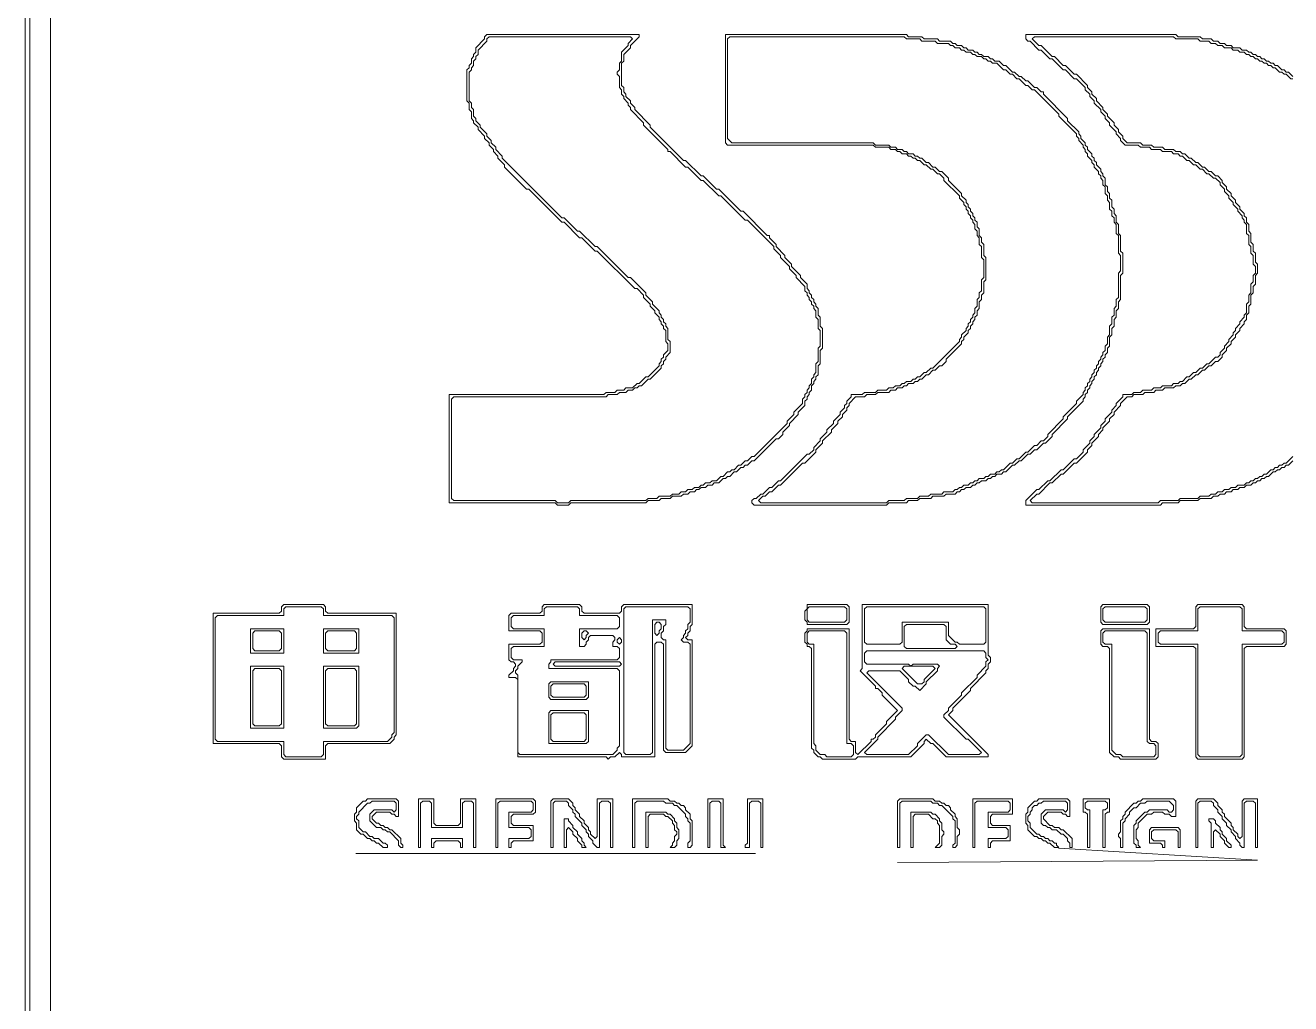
# Model space of a CAD drawing. Header units: millimetres. Extents: x 24 to 865, y 18 to 612.
# Drawn here: x 775 to 825.2, y 313.6 to 352.3 of the extents above; entities that cross this region are included whole.
import ezdxf

# ---------------------------------------------------------------- set-up
doc = ezdxf.new("R2010")
doc.units = ezdxf.units.MM
for name, color, linetype, lineweight in [('TRACE_CURVE', 6, 'CONTINUOUS', 0), ('TRACE_STRAIGHT', 5, 'CONTINUOUS', 0), ('TRACE_TEXT_SYMBOL', 6, 'CONTINUOUS', 0)]:
    doc.layers.add(name, color=color, linetype=linetype, lineweight=lineweight)

msp = doc.modelspace()

# ---------------------------------------------------------------- linework, layer by layer
at = {"layer": 'TRACE_CURVE', "color": 6}
msp.add_lwpolyline([(774.98, 600.7), (774.98, 28.726), (775.156, 28.726), (775.156, 600.7)], close=True, dxfattribs=at)
at = {"layer": 'TRACE_STRAIGHT', "color": 5}
for p, q in [((775.986, 601.456), (775.986, 27.883)), ((815.956, 319.721), (823.844, 319.246)), ((788.088, 319.508), (803.936, 319.508)), ((809.574, 319.151), (823.844, 319.246))]:
    msp.add_line(p, q, dxfattribs=at)
at = {"layer": 'TRACE_TEXT_SYMBOL', "color": 6}
for points in [[(793.284, 351.977), (793.197, 351.89), (793.197, 351.802), (792.846, 351.452), (792.846, 351.277), (792.759, 351.189), (792.759, 351.101), (792.671, 351.014), (792.671, 350.839), (792.584, 350.751), (792.584, 350.664), (792.496, 350.576), (792.496, 349.35), (792.584, 349.262), (792.584, 349), (792.671, 348.912), (792.671, 348.649), (792.759, 348.562), (792.759, 348.474), (792.934, 348.299), (792.934, 348.211), (793.197, 347.949), (793.197, 347.861), (793.372, 347.686), (793.372, 347.598), (793.547, 347.423), (793.547, 347.336), (793.722, 347.16), (793.722, 347.073), (793.985, 346.81), (793.985, 346.723), (794.861, 345.847), (794.948, 345.847), (796.262, 344.533), (796.35, 344.533), (796.963, 343.92), (797.05, 343.92), (797.576, 343.395), (797.663, 343.395), (799.152, 341.906), (799.24, 341.906), (799.502, 341.643), (799.502, 341.555), (799.765, 341.293), (799.765, 341.205), (799.94, 341.03), (799.94, 340.942), (800.115, 340.767), (800.115, 340.68), (800.203, 340.592), (800.203, 340.504), (800.291, 340.417), (800.291, 340.329), (800.378, 340.242), (800.378, 339.804), (800.466, 339.716), (800.466, 339.454), (800.291, 339.278), (800.291, 339.191), (800.203, 339.103), (800.203, 339.016), (800.115, 338.928), (800.115, 338.84), (799.678, 338.403)], [(799.24, 337.965), (799.327, 338.052), (799.415, 338.052), (799.678, 338.315), (799.765, 338.315), (800.203, 338.753), (800.203, 338.84), (800.291, 338.928), (800.291, 339.016), (800.378, 339.103), (800.378, 339.191), (800.553, 339.366), (800.553, 339.804), (800.466, 339.891), (800.466, 340.329), (800.378, 340.417), (800.378, 340.504), (800.291, 340.592), (800.291, 340.68), (800.203, 340.767), (800.203, 340.855), (800.115, 340.942), (800.115, 341.03), (799.853, 341.293), (799.853, 341.38), (799.59, 341.643), (799.59, 341.731), (798.977, 342.344), (798.889, 342.344), (797.663, 343.57), (797.576, 343.57), (796.963, 344.183), (796.875, 344.183), (796.35, 344.708), (796.262, 344.708), (793.897, 347.073), (793.897, 347.16), (793.635, 347.423), (793.635, 347.511), (793.459, 347.686), (793.459, 347.773), (793.284, 347.949), (793.284, 348.036), (793.022, 348.299), (793.022, 348.387), (792.846, 348.562), (792.846, 348.649), (792.759, 348.737), (792.759, 349), (792.671, 349.087), (792.671, 349.262), (792.584, 349.35), (792.584, 350.488), (792.671, 350.576), (792.671, 350.664), (792.759, 350.751), (792.759, 350.926), (792.846, 351.014), (792.846, 351.101), (792.934, 351.189), (792.934, 351.364), (793.284, 351.714), (793.284, 351.802)], [(806.158, 338.052), (806.246, 338.14), (806.246, 338.227), (806.333, 338.315), (806.333, 338.403), (806.421, 338.49), (806.421, 338.84), (806.509, 338.928), (806.509, 339.454), (806.596, 339.541), (806.596, 340.329), (806.509, 340.417), (806.509, 340.767), (806.421, 340.855), (806.421, 341.118), (806.333, 341.205), (806.333, 341.293), (806.246, 341.38), (806.246, 341.468), (806.158, 341.555), (806.158, 341.643), (806.071, 341.731), (806.071, 341.818), (805.983, 341.906), (805.983, 342.081), (805.72, 342.344), (805.72, 342.431), (805.37, 342.781), (805.37, 342.869), (805.107, 343.132), (805.107, 343.219), (804.757, 343.57), (804.757, 343.657), (804.494, 343.92), (804.494, 344.008), (804.407, 344.008), (803.443, 344.971), (803.356, 344.971), (802.48, 345.847), (802.392, 345.847), (801.867, 346.372), (801.779, 346.372), (801.166, 346.985), (801.079, 346.985), (799.765, 348.299), (799.765, 348.387), (799.152, 349), (799.152, 349.087), (798.977, 349.262), (798.977, 349.35), (798.802, 349.525), (798.802, 349.613), (798.714, 349.7), (798.714, 349.875), (798.627, 349.963), (798.627, 350.839), (798.714, 350.926), (798.714, 351.189), (798.977, 351.452), (798.977, 351.539), (799.327, 351.89), (799.327, 351.977), (793.284, 351.977)], [(793.284, 351.802), (793.372, 351.89), (798.977, 351.89), (799.064, 351.802), (798.889, 351.627), (798.889, 351.539), (798.627, 351.277), (798.627, 350.926), (798.539, 350.839), (798.539, 350.576), (798.451, 350.488), (798.451, 350.401), (798.539, 350.313), (798.539, 349.875), (798.627, 349.788), (798.627, 349.613), (798.714, 349.525), (798.714, 349.437), (798.889, 349.262), (798.889, 349.175), (798.977, 349.087), (798.977, 349), (799.502, 348.474), (799.502, 348.387), (800.466, 347.423), (800.466, 347.336), (800.553, 347.336), (801.166, 346.723), (801.254, 346.723), (801.779, 346.197), (801.867, 346.197), (802.48, 345.584), (802.568, 345.584), (803.531, 344.621), (803.619, 344.621), (804.669, 343.57), (804.669, 343.482), (804.932, 343.219), (804.932, 343.132), (805.283, 342.781), (805.283, 342.694), (805.545, 342.431), (805.545, 342.344), (805.896, 341.993), (805.896, 341.818), (805.983, 341.731), (805.983, 341.643), (806.071, 341.555), (806.071, 341.468), (806.158, 341.38), (806.158, 341.293), (806.246, 341.205), (806.246, 341.118), (806.333, 341.03), (806.333, 340.767), (806.421, 340.68), (806.421, 340.329), (806.509, 340.242), (806.509, 339.629), (806.421, 339.541), (806.421, 339.016), (806.333, 338.928), (806.333, 338.578), (806.246, 338.49)], [(802.743, 351.977), (802.743, 347.686), (802.83, 347.598), (808.611, 347.598), (808.698, 347.511), (809.224, 347.511), (809.311, 347.423), (809.486, 347.423), (809.574, 347.336), (809.661, 347.336), (809.749, 347.248), (809.924, 347.248), (810.012, 347.16), (810.099, 347.16), (810.187, 347.073), (810.274, 347.073), (810.362, 346.985), (810.45, 346.985), (810.625, 346.81), (810.712, 346.81), (810.888, 346.635), (810.975, 346.635), (811.15, 346.46), (811.238, 346.46), (811.413, 346.285), (811.413, 346.197), (812.026, 345.584), (812.026, 345.496), (812.201, 345.321), (812.201, 345.234), (812.289, 345.146), (812.289, 345.059), (812.376, 344.971), (812.376, 344.883), (812.464, 344.796), (812.464, 344.708), (812.552, 344.621), (812.552, 344.533), (812.639, 344.445), (812.639, 344.27), (812.727, 344.183), (812.727, 344.008), (812.814, 343.92), (812.814, 343.657), (812.902, 343.57), (812.902, 343.132), (812.989, 343.044), (812.989, 342.344), (812.902, 342.256), (812.902, 341.818), (812.814, 341.731), (812.814, 341.555), (812.727, 341.468), (812.727, 341.205), (812.639, 341.118), (812.639, 340.942), (812.552, 340.855), (812.552, 340.767), (812.464, 340.68), (812.464, 340.592), (812.376, 340.504), (812.376, 340.417), (812.289, 340.329), (812.289, 340.242)], [(813.34, 351.014), (813.252, 351.014), (813.165, 351.101), (812.989, 351.101), (812.902, 351.189), (812.814, 351.189), (812.727, 351.277), (812.639, 351.277), (812.552, 351.364), (812.376, 351.364), (812.289, 351.452), (812.201, 351.452), (812.114, 351.539), (811.938, 351.539), (811.851, 351.627), (811.763, 351.627), (811.676, 351.714), (811.238, 351.714), (811.15, 351.802), (810.625, 351.802), (810.537, 351.89), (810.012, 351.89), (809.924, 351.977), (802.743, 351.977)], [(802.83, 351.802), (802.918, 351.89), (809.837, 351.89), (809.924, 351.802), (810.45, 351.802), (810.537, 351.714), (811.063, 351.714), (811.15, 351.627), (811.588, 351.627), (811.676, 351.539), (811.763, 351.539), (811.851, 351.452), (812.026, 351.452), (812.114, 351.364), (812.201, 351.364), (812.289, 351.277), (812.464, 351.277), (812.552, 351.189), (812.639, 351.189), (812.727, 351.101), (812.902, 351.101), (812.989, 351.014), (813.077, 351.014), (813.165, 350.926), (813.252, 350.926), (813.34, 350.839), (813.515, 350.839), (813.778, 350.576), (813.865, 350.576), (814.04, 350.401), (814.128, 350.401), (814.303, 350.226), (814.391, 350.226), (814.653, 349.963), (814.741, 349.963), (814.916, 349.788), (815.004, 349.788), (815.967, 348.824), (815.967, 348.737), (816.668, 348.036), (816.668, 347.949), (816.755, 347.861), (816.755, 347.773), (816.93, 347.598), (816.93, 347.511), (817.018, 347.423), (817.018, 347.336), (817.106, 347.248), (817.106, 347.16), (817.281, 346.985), (817.281, 346.898), (817.368, 346.81), (817.368, 346.723), (817.543, 346.547), (817.543, 346.46), (817.631, 346.372), (817.631, 346.285), (817.719, 346.197), (817.719, 346.022), (817.806, 345.934), (817.806, 345.672), (817.894, 345.584), (817.894, 345.409), (817.981, 345.321)], [(811.063, 346.723), (810.975, 346.723), (810.8, 346.898), (810.712, 346.898), (810.537, 347.073), (810.45, 347.073), (810.362, 347.16), (810.274, 347.16), (810.187, 347.248), (810.012, 347.248), (809.924, 347.336), (809.837, 347.336), (809.749, 347.423), (809.574, 347.423), (809.486, 347.511), (809.311, 347.511), (809.224, 347.598), (808.698, 347.598), (808.611, 347.686), (803.005, 347.686), (802.83, 347.861), (802.83, 351.802)], [(814.653, 351.977), (814.653, 351.802), (814.741, 351.714), (814.829, 351.714), (815.179, 351.364), (815.266, 351.364), (815.617, 351.014), (815.704, 351.014), (816.142, 350.576), (816.23, 350.576), (816.58, 350.226), (816.668, 350.226), (817.018, 349.875), (817.018, 349.788), (817.193, 349.613), (817.193, 349.525), (817.368, 349.35), (817.368, 349.262), (817.631, 349), (817.631, 348.912), (817.806, 348.737), (817.806, 348.649), (817.981, 348.474), (817.981, 348.387), (818.244, 348.124), (818.244, 348.036), (818.419, 347.861), (818.419, 347.773), (818.594, 347.598), (819.12, 347.598), (819.207, 347.511), (819.558, 347.511), (819.645, 347.423), (819.996, 347.423), (820.083, 347.336), (820.434, 347.336), (820.521, 347.248), (820.696, 347.248), (820.784, 347.16), (820.871, 347.16), (821.047, 346.985), (821.134, 346.985), (821.309, 346.81), (821.397, 346.81), (821.572, 346.635), (821.66, 346.635), (821.835, 346.46), (821.922, 346.46), (822.098, 346.285), (822.185, 346.285), (822.36, 346.109), (822.36, 346.022), (822.535, 345.847), (822.535, 345.759), (822.711, 345.584), (822.711, 345.496), (822.886, 345.321), (822.886, 345.234), (823.061, 345.059), (823.061, 344.971), (823.236, 344.796), (823.236, 344.708), (823.324, 344.621), (823.324, 344.533)], [(825.25, 350.313), (825.075, 350.488), (824.988, 350.488), (824.9, 350.576), (824.812, 350.576), (824.637, 350.751), (824.55, 350.751), (824.462, 350.839), (824.375, 350.839), (824.287, 350.926), (824.199, 350.926), (824.112, 351.014), (824.024, 351.014), (823.937, 351.101), (823.849, 351.101), (823.762, 351.189), (823.674, 351.189), (823.586, 351.277), (823.499, 351.277), (823.411, 351.364), (823.236, 351.364), (823.149, 351.452), (822.886, 351.452), (822.798, 351.539), (822.623, 351.539), (822.535, 351.627), (822.36, 351.627), (822.273, 351.714), (822.098, 351.714), (822.01, 351.802), (821.66, 351.802), (821.572, 351.89), (820.696, 351.89), (820.609, 351.977), (814.653, 351.977)], [(814.916, 351.802), (815.004, 351.89), (820.521, 351.89), (820.609, 351.802), (821.485, 351.802), (821.572, 351.714), (821.922, 351.714), (822.01, 351.627), (822.185, 351.627), (822.273, 351.539), (822.448, 351.539), (822.535, 351.452), (822.798, 351.452), (822.886, 351.364), (823.061, 351.364), (823.149, 351.277), (823.324, 351.277), (823.411, 351.189), (823.499, 351.189), (823.586, 351.101), (823.674, 351.101), (823.762, 351.014), (823.849, 351.014), (823.937, 350.926), (824.024, 350.926), (824.112, 350.839), (824.199, 350.839), (824.287, 350.751), (824.375, 350.751), (824.462, 350.664), (824.55, 350.664), (824.725, 350.488), (824.812, 350.488), (824.9, 350.401), (824.988, 350.401), (825.163, 350.226), (825.25, 350.226)], [(821.747, 346.723), (821.66, 346.723), (821.485, 346.898), (821.397, 346.898), (821.222, 347.073), (821.134, 347.073), (820.959, 347.248), (820.871, 347.248), (820.784, 347.336), (820.609, 347.336), (820.521, 347.423), (820.171, 347.423), (820.083, 347.511), (819.733, 347.511), (819.645, 347.598), (819.295, 347.598), (819.207, 347.686), (818.682, 347.686), (818.507, 347.861), (818.507, 347.949), (818.332, 348.124), (818.332, 348.211), (818.157, 348.387), (818.157, 348.474), (817.894, 348.737), (817.894, 348.824), (817.719, 349), (817.719, 349.087), (817.456, 349.35), (817.456, 349.437), (817.281, 349.613), (817.281, 349.7), (817.106, 349.875), (817.106, 349.963), (816.668, 350.401), (816.58, 350.401), (816.23, 350.751), (816.142, 350.751), (815.792, 351.101), (815.704, 351.101), (815.266, 351.539), (815.179, 351.539), (814.916, 351.802)], [(818.069, 340.067), (818.069, 340.329), (818.157, 340.417), (818.157, 340.68), (818.244, 340.767), (818.244, 341.03), (818.332, 341.118), (818.332, 341.38), (818.419, 341.468), (818.419, 342.431), (818.507, 342.519), (818.507, 343.307), (818.419, 343.395), (818.419, 344.008), (818.332, 344.095), (818.332, 344.445), (818.244, 344.533), (818.244, 344.796), (818.157, 344.883), (818.157, 345.059), (818.069, 345.146), (818.069, 345.409), (817.981, 345.496), (817.981, 345.672), (817.894, 345.759), (817.894, 345.934), (817.806, 346.022), (817.806, 346.285), (817.719, 346.372), (817.719, 346.46), (817.631, 346.547), (817.631, 346.635), (817.456, 346.81), (817.456, 346.898), (817.368, 346.985), (817.368, 347.073), (817.281, 347.16), (817.281, 347.248), (817.106, 347.423), (817.106, 347.511), (817.018, 347.598), (817.018, 347.686), (816.843, 347.861), (816.843, 347.949), (816.755, 348.036), (816.755, 348.124), (816.317, 348.562), (816.317, 348.649), (815.354, 349.613), (815.354, 349.7), (815.266, 349.7), (815.091, 349.875), (815.004, 349.875), (814.741, 350.138), (814.653, 350.138), (814.478, 350.313), (814.391, 350.313), (814.216, 350.488), (814.128, 350.488), (813.865, 350.751), (813.778, 350.751), (813.602, 350.926), (813.427, 350.926), (813.34, 351.014)], [(809.749, 337.965), (809.837, 338.052), (809.924, 338.052), (810.012, 338.14), (810.187, 338.14), (810.274, 338.227), (810.362, 338.227), (810.45, 338.315), (810.537, 338.315), (810.712, 338.49), (810.8, 338.49), (810.975, 338.665), (811.063, 338.665), (811.238, 338.84), (811.325, 338.84), (811.501, 339.016), (811.501, 339.103), (812.114, 339.716), (812.114, 339.804), (812.201, 339.891), (812.201, 339.979), (812.376, 340.154), (812.376, 340.242), (812.464, 340.329), (812.464, 340.417), (812.552, 340.504), (812.552, 340.592), (812.639, 340.68), (812.639, 340.767), (812.727, 340.855), (812.727, 341.03), (812.814, 341.118), (812.814, 341.38), (812.902, 341.468), (812.902, 341.643), (812.989, 341.731), (812.989, 342.168), (813.077, 342.256), (813.077, 343.132), (812.989, 343.219), (812.989, 343.657), (812.902, 343.745), (812.902, 343.92), (812.814, 344.008), (812.814, 344.27), (812.727, 344.358), (812.727, 344.533), (812.639, 344.621), (812.639, 344.708), (812.552, 344.796), (812.552, 344.883), (812.464, 344.971), (812.464, 345.059), (812.376, 345.146), (812.376, 345.234), (812.289, 345.321), (812.289, 345.409), (812.114, 345.584), (812.114, 345.672), (811.588, 346.197), (811.588, 346.285), (811.325, 346.547), (811.238, 346.547), (811.063, 346.723)], [(820.784, 338.052), (820.871, 338.14), (820.959, 338.14), (821.134, 338.315), (821.222, 338.315), (821.397, 338.49), (821.485, 338.49), (821.66, 338.665), (821.747, 338.665), (821.922, 338.84), (822.01, 338.84), (822.185, 339.016), (822.273, 339.016), (822.448, 339.191), (822.448, 339.278), (822.623, 339.454), (822.623, 339.541), (822.798, 339.716), (822.798, 339.804), (822.973, 339.979), (822.973, 340.067), (823.149, 340.242), (823.149, 340.329), (823.324, 340.504), (823.324, 340.592), (823.411, 340.68), (823.411, 340.855), (823.499, 340.942), (823.499, 341.205), (823.586, 341.293), (823.586, 341.643), (823.674, 341.731), (823.674, 341.993), (823.762, 342.081), (823.762, 342.431), (823.849, 342.519), (823.849, 342.869), (823.762, 342.957), (823.762, 343.307), (823.674, 343.395), (823.674, 343.657), (823.586, 343.745), (823.586, 344.095), (823.499, 344.183), (823.499, 344.445), (823.411, 344.533), (823.411, 344.708), (823.324, 344.796), (823.324, 344.883), (823.149, 345.059), (823.149, 345.146), (822.973, 345.321), (822.973, 345.409), (822.798, 345.584), (822.798, 345.672), (822.623, 345.847), (822.623, 345.934), (822.448, 346.109), (822.448, 346.197), (822.273, 346.372), (822.185, 346.372), (822.01, 346.547), (821.922, 346.547), (821.747, 346.723)], [(817.981, 345.321), (817.981, 345.059), (818.069, 344.971), (818.069, 344.796), (818.157, 344.708), (818.157, 344.533), (818.244, 344.445), (818.244, 344.095), (818.332, 344.008), (818.332, 343.307), (818.419, 343.219), (818.419, 342.606), (818.332, 342.519), (818.332, 341.555), (818.244, 341.468), (818.244, 341.205), (818.157, 341.118), (818.157, 340.855), (818.069, 340.767), (818.069, 340.504), (817.981, 340.417), (817.981, 340.067), (817.894, 339.979), (817.894, 339.716), (817.806, 339.629), (817.806, 339.454), (817.719, 339.366), (817.719, 339.278), (817.631, 339.191), (817.631, 339.103), (817.543, 339.016), (817.543, 338.928), (817.456, 338.84), (817.456, 338.753), (817.368, 338.665), (817.368, 338.578), (817.281, 338.49), (817.281, 338.403), (817.193, 338.315), (817.193, 338.227), (817.106, 338.14), (817.106, 338.052), (817.018, 337.965), (817.018, 337.877), (816.93, 337.79), (816.93, 337.702), (816.668, 337.439), (816.668, 337.352), (816.142, 336.826), (816.142, 336.739), (815.529, 336.126), (815.529, 336.038), (815.354, 335.863), (815.266, 335.863), (815.091, 335.688), (815.004, 335.688), (814.741, 335.425), (814.653, 335.425), (814.391, 335.162), (814.303, 335.162), (814.128, 334.987), (814.04, 334.987), (813.778, 334.724), (813.69, 334.724)], [(823.324, 344.533), (823.411, 344.445), (823.411, 344.095), (823.499, 344.008), (823.499, 343.657), (823.586, 343.57), (823.586, 343.307), (823.674, 343.219), (823.674, 342.869), (823.762, 342.781), (823.762, 342.519), (823.674, 342.431), (823.674, 342.168), (823.586, 342.081), (823.586, 341.731), (823.499, 341.643), (823.499, 341.38), (823.411, 341.293), (823.411, 340.942), (823.324, 340.855), (823.324, 340.767), (823.149, 340.592), (823.149, 340.504), (822.973, 340.329), (822.973, 340.242), (822.886, 340.154), (822.886, 340.067), (822.711, 339.891), (822.711, 339.804), (822.535, 339.629), (822.535, 339.541), (822.36, 339.366), (822.36, 339.278), (822.273, 339.191), (822.185, 339.191), (821.922, 338.928), (821.835, 338.928), (821.66, 338.753), (821.572, 338.753), (821.397, 338.578), (821.309, 338.578), (821.134, 338.403), (821.047, 338.403), (820.871, 338.227), (820.784, 338.227), (820.696, 338.14), (820.521, 338.14), (820.434, 338.052), (820.083, 338.052), (819.996, 337.965), (819.733, 337.965), (819.645, 337.877), (819.295, 337.877), (819.207, 337.79), (818.945, 337.79), (818.857, 337.702), (818.507, 337.702), (818.507, 337.614), (818.244, 337.352), (818.244, 337.264), (818.069, 337.089), (818.069, 337.001), (817.806, 336.739), (817.806, 336.651)], [(812.289, 340.242), (812.114, 340.067), (812.114, 339.979), (812.026, 339.891), (812.026, 339.804), (810.975, 338.753), (810.888, 338.753), (810.712, 338.578), (810.625, 338.578), (810.45, 338.403), (810.362, 338.403), (810.274, 338.315), (810.187, 338.315), (810.099, 338.227), (809.924, 338.227), (809.837, 338.14), (809.749, 338.14), (809.661, 338.052), (809.486, 338.052), (809.399, 337.965), (809.224, 337.965), (809.136, 337.877), (808.786, 337.877), (808.698, 337.79), (808.26, 337.79), (808.173, 337.702), (807.735, 337.702), (807.735, 337.614), (807.56, 337.439), (807.56, 337.352), (807.472, 337.264), (807.472, 337.176), (807.297, 337.001), (807.297, 336.914), (807.034, 336.651), (807.034, 336.563), (806.771, 336.301), (806.771, 336.213), (806.509, 335.95), (806.509, 335.863), (806.246, 335.6), (806.246, 335.512), (806.071, 335.337), (805.983, 335.337), (804.932, 334.286), (804.845, 334.286), (804.582, 334.024), (804.494, 334.024), (804.232, 333.761), (804.144, 333.761), (803.969, 333.586), (803.881, 333.586), (803.794, 333.498), (803.794, 333.411), (803.881, 333.323), (809.136, 333.323), (809.224, 333.411), (809.924, 333.411), (810.012, 333.498), (810.362, 333.498), (810.45, 333.586), (810.888, 333.586), (810.975, 333.673), (811.413, 333.673)], [(811.413, 333.673), (811.501, 333.761), (811.851, 333.761), (811.938, 333.849), (812.026, 333.849), (812.114, 333.936), (812.201, 333.936), (812.289, 334.024), (812.464, 334.024), (812.552, 334.111), (812.639, 334.111), (812.727, 334.199), (812.814, 334.199), (812.902, 334.286), (813.077, 334.286), (813.165, 334.374), (813.252, 334.374), (813.34, 334.462), (813.427, 334.462), (813.515, 334.549), (813.69, 334.549), (813.778, 334.637), (813.865, 334.637), (814.128, 334.899), (814.216, 334.899), (814.391, 335.075), (814.478, 335.075), (814.741, 335.337), (814.829, 335.337), (815.004, 335.512), (815.091, 335.512), (815.354, 335.775), (815.442, 335.775), (815.704, 336.038), (815.704, 336.126), (816.317, 336.739), (816.317, 336.826), (816.93, 337.439), (816.93, 337.527), (817.018, 337.614), (817.018, 337.702), (817.106, 337.79), (817.106, 337.877), (817.193, 337.965), (817.193, 338.052), (817.281, 338.14), (817.281, 338.227), (817.368, 338.315), (817.368, 338.403), (817.456, 338.49), (817.456, 338.578), (817.543, 338.665), (817.543, 338.753), (817.631, 338.84), (817.631, 338.928), (817.719, 339.016), (817.719, 339.103), (817.806, 339.191), (817.806, 339.278), (817.894, 339.366), (817.894, 339.541), (817.981, 339.629), (817.981, 339.979), (818.069, 340.067)], [(799.678, 338.403), (799.59, 338.403), (799.327, 338.14), (799.24, 338.14), (799.064, 337.965), (798.802, 337.965), (798.714, 337.877), (798.451, 337.877), (798.364, 337.79), (798.014, 337.79), (797.926, 337.702), (791.795, 337.702), (791.795, 333.411), (795.999, 333.411), (796.087, 333.323), (796.525, 333.323), (796.612, 333.411), (799.59, 333.411), (799.678, 333.498), (800.115, 333.498), (800.203, 333.586), (800.553, 333.586), (800.641, 333.673), (800.991, 333.673), (801.079, 333.761), (801.254, 333.761), (801.342, 333.849), (801.517, 333.849), (801.604, 333.936), (801.692, 333.936), (801.779, 334.024), (801.955, 334.024), (802.042, 334.111), (802.217, 334.111), (802.305, 334.199), (802.48, 334.199), (802.655, 334.374), (802.743, 334.374), (802.83, 334.462), (802.918, 334.462), (803.093, 334.637), (803.181, 334.637), (803.356, 334.812), (803.443, 334.812), (803.531, 334.899), (803.619, 334.899), (803.794, 335.075), (803.881, 335.075), (804.757, 335.95), (804.845, 335.95), (805.02, 336.126), (805.02, 336.213), (805.283, 336.476), (805.283, 336.563), (805.633, 336.914), (805.633, 337.001), (805.896, 337.264), (805.896, 337.439), (805.983, 337.527), (805.983, 337.614), (806.071, 337.702), (806.071, 337.79), (806.158, 337.877), (806.158, 338.052)], [(806.246, 338.49), (806.246, 338.403), (806.158, 338.315), (806.158, 338.14), (806.071, 338.052), (806.071, 337.965), (805.983, 337.877), (805.983, 337.79), (805.896, 337.702), (805.896, 337.614), (805.808, 337.527), (805.808, 337.352), (805.458, 337.001), (805.458, 336.914), (805.195, 336.651), (805.195, 336.563), (803.881, 335.25), (803.794, 335.25), (803.619, 335.075), (803.531, 335.075), (803.356, 334.899), (803.268, 334.899), (803.093, 334.724), (803.005, 334.724), (802.918, 334.637), (802.83, 334.637), (802.655, 334.462), (802.568, 334.462), (802.392, 334.286), (802.217, 334.286), (802.13, 334.199), (801.955, 334.199), (801.867, 334.111), (801.779, 334.111), (801.692, 334.024), (801.517, 334.024), (801.429, 333.936), (801.254, 333.936), (801.166, 333.849), (800.991, 333.849), (800.904, 333.761), (800.641, 333.761), (800.553, 333.673), (800.115, 333.673), (800.028, 333.586), (799.678, 333.586), (799.59, 333.498), (796.612, 333.498), (796.525, 333.411), (796.087, 333.411), (795.999, 333.498), (791.971, 333.498), (791.883, 333.586), (791.883, 337.527), (791.971, 337.614), (798.014, 337.614), (798.101, 337.702), (798.451, 337.702), (798.539, 337.79), (798.802, 337.79), (798.889, 337.877), (799.064, 337.877), (799.152, 337.965), (799.24, 337.965)], [(813.69, 334.724), (813.602, 334.637), (813.515, 334.637), (813.427, 334.549), (813.252, 334.549), (813.165, 334.462), (813.077, 334.462), (812.989, 334.374), (812.814, 334.374), (812.727, 334.286), (812.639, 334.286), (812.552, 334.199), (812.464, 334.199), (812.376, 334.111), (812.201, 334.111), (812.114, 334.024), (812.026, 334.024), (811.938, 333.936), (811.851, 333.936), (811.763, 333.849), (811.413, 333.849), (811.325, 333.761), (810.888, 333.761), (810.8, 333.673), (810.45, 333.673), (810.362, 333.586), (809.924, 333.586), (809.837, 333.498), (809.224, 333.498), (809.136, 333.411), (804.144, 333.411), (804.056, 333.498), (804.232, 333.673), (804.319, 333.673), (804.494, 333.849), (804.582, 333.849), (804.845, 334.111), (804.932, 334.111), (805.808, 334.987), (805.896, 334.987), (806.333, 335.425), (806.333, 335.512), (806.596, 335.775), (806.596, 335.863), (806.947, 336.213), (806.947, 336.301), (807.209, 336.563), (807.209, 336.651), (807.384, 336.826), (807.384, 336.914), (807.56, 337.089), (807.56, 337.176), (807.647, 337.264), (807.647, 337.352), (807.91, 337.614), (808.26, 337.614), (808.348, 337.702), (808.698, 337.702), (808.786, 337.79), (809.224, 337.79), (809.311, 337.877), (809.486, 337.877), (809.574, 337.965), (809.749, 337.965)], [(824.375, 334.724), (824.199, 334.549), (824.112, 334.549), (824.024, 334.462), (823.937, 334.462), (823.849, 334.374), (823.762, 334.374), (823.674, 334.286), (823.586, 334.286), (823.499, 334.199), (823.411, 334.199), (823.324, 334.111), (823.061, 334.111), (822.973, 334.024), (822.798, 334.024), (822.711, 333.936), (822.535, 333.936), (822.448, 333.849), (822.273, 333.849), (822.185, 333.761), (822.01, 333.761), (821.922, 333.673), (821.572, 333.673), (821.485, 333.586), (820.784, 333.586), (820.696, 333.498), (819.996, 333.498), (819.908, 333.411), (814.916, 333.411), (814.829, 333.498), (815.091, 333.761), (815.179, 333.761), (815.617, 334.199), (815.704, 334.199), (816.055, 334.549), (816.142, 334.549), (816.58, 334.987), (816.668, 334.987), (817.106, 335.425), (817.106, 335.512), (817.281, 335.688), (817.281, 335.775), (817.543, 336.038), (817.543, 336.126), (817.719, 336.301), (817.719, 336.388), (817.981, 336.651), (817.981, 336.739), (818.157, 336.914), (818.157, 337.001), (818.419, 337.264), (818.419, 337.352), (818.682, 337.614), (818.857, 337.614), (818.945, 337.702), (819.295, 337.702), (819.383, 337.79), (819.733, 337.79), (819.821, 337.877), (820.083, 337.877), (820.171, 337.965), (820.521, 337.965), (820.609, 338.052), (820.784, 338.052)], [(817.806, 336.651), (817.631, 336.476), (817.631, 336.388), (817.368, 336.126), (817.368, 336.038), (817.193, 335.863), (817.193, 335.775), (816.93, 335.512), (816.93, 335.425), (816.668, 335.162), (816.58, 335.162), (816.142, 334.724), (816.055, 334.724), (815.617, 334.286), (815.529, 334.286), (815.179, 333.936), (815.091, 333.936), (814.653, 333.498), (814.653, 333.323), (819.996, 333.323), (820.083, 333.411), (820.696, 333.411), (820.784, 333.498), (821.485, 333.498), (821.572, 333.586), (822.01, 333.586), (822.098, 333.673), (822.273, 333.673), (822.36, 333.761), (822.535, 333.761), (822.623, 333.849), (822.798, 333.849), (822.886, 333.936), (823.061, 333.936), (823.149, 334.024), (823.324, 334.024), (823.411, 334.111), (823.586, 334.111), (823.674, 334.199), (823.762, 334.199), (823.849, 334.286), (823.937, 334.286), (824.024, 334.374), (824.112, 334.374), (824.199, 334.462), (824.287, 334.462), (824.462, 334.637), (824.55, 334.637), (824.637, 334.724), (824.725, 334.724), (824.812, 334.812), (824.9, 334.812), (824.988, 334.899), (825.075, 334.899), (825.25, 335.075)], [(825.25, 335.25), (824.988, 334.987), (824.9, 334.987), (824.812, 334.899), (824.725, 334.899), (824.637, 334.812), (824.55, 334.812), (824.462, 334.724), (824.375, 334.724)], [(788.555, 321.675), (788.467, 321.588), (788.38, 321.588), (788.117, 321.325), (788.117, 321.15), (788.03, 321.062), (788.03, 320.799), (788.117, 320.712), (788.117, 320.449), (788.292, 320.274), (788.38, 320.274), (788.555, 320.099), (788.643, 320.099), (788.73, 320.011), (788.818, 320.011), (788.905, 319.924), (788.993, 319.924), (789.168, 319.748), (789.343, 319.748), (789.343, 319.836), (789.256, 319.924), (789.168, 319.924), (788.993, 320.099), (788.818, 320.099), (788.73, 320.186), (788.643, 320.186), (788.467, 320.361), (788.38, 320.361), (788.205, 320.537), (788.205, 320.799), (788.117, 320.887), (788.117, 320.974), (788.205, 321.062), (788.205, 321.15), (788.555, 321.5), (788.643, 321.5), (788.73, 321.588), (789.606, 321.588), (789.694, 321.5), (789.694, 321.237), (789.606, 321.15), (789.518, 321.237), (788.818, 321.237), (788.643, 321.062), (788.643, 320.799), (788.905, 320.537), (789.081, 320.537), (789.168, 320.449), (789.256, 320.449), (789.343, 320.361), (789.431, 320.361), (789.781, 320.011), (789.781, 319.836), (789.869, 319.748), (789.956, 319.748), (789.956, 319.836), (789.869, 319.924), (789.869, 320.099), (789.518, 320.449), (789.431, 320.449), (789.343, 320.537), (789.256, 320.537), (789.168, 320.624), (789.081, 320.624)], [(789.081, 320.624), (788.993, 320.712), (788.905, 320.712), (788.73, 320.887), (788.73, 320.974), (788.905, 321.15), (789.431, 321.15), (789.518, 321.062), (789.606, 321.062), (789.694, 320.974), (789.781, 320.974), (789.781, 321.588), (789.694, 321.675), (788.555, 321.675)], [(815.179, 321.675), (815.091, 321.588), (815.004, 321.588), (814.741, 321.325), (814.741, 321.15), (814.653, 321.062), (814.653, 320.712), (814.741, 320.624), (814.741, 320.449), (815.004, 320.186), (815.091, 320.186), (815.179, 320.099), (815.266, 320.099), (815.354, 320.011), (815.442, 320.011), (815.529, 319.924), (815.617, 319.924), (815.792, 319.748), (815.967, 319.748), (815.88, 319.836), (815.88, 319.924), (815.792, 319.924), (815.704, 320.011), (815.617, 320.011), (815.529, 320.099), (815.442, 320.099), (815.354, 320.186), (815.266, 320.186), (815.179, 320.274), (815.091, 320.274), (814.829, 320.537), (814.829, 320.712), (814.741, 320.799), (814.741, 320.974), (814.829, 321.062), (814.829, 321.15), (814.916, 321.237), (814.916, 321.325), (815.004, 321.412), (815.091, 321.412), (815.179, 321.5), (815.266, 321.5), (815.354, 321.588), (816.23, 321.588), (816.317, 321.5), (816.317, 321.237), (816.23, 321.15), (816.142, 321.237), (815.442, 321.237), (815.266, 321.062), (815.266, 320.712), (815.354, 320.624), (815.442, 320.624), (815.529, 320.537), (815.617, 320.537), (815.704, 320.449), (815.88, 320.449), (816.055, 320.274), (816.142, 320.274), (816.317, 320.099), (816.317, 320.011), (816.405, 319.924), (816.405, 319.748), (816.493, 319.748)], [(816.493, 319.748), (816.493, 320.099), (816.142, 320.449), (816.055, 320.449), (815.967, 320.537), (815.792, 320.537), (815.704, 320.624), (815.617, 320.624), (815.354, 320.887), (815.354, 320.974), (815.529, 321.15), (816.055, 321.15), (816.142, 321.062), (816.23, 321.062), (816.317, 320.974), (816.405, 320.974), (816.405, 321.588), (816.317, 321.675), (815.179, 321.675)]]:
    msp.add_lwpolyline(points, dxfattribs=at)
for points in [[(785.227, 329.382), (785.14, 329.294), (785.14, 329.119), (785.052, 329.032), (782.425, 329.032), (782.425, 323.865), (785.052, 323.865), (785.14, 323.777), (785.14, 323.339), (785.227, 323.252), (786.891, 323.252), (786.891, 323.777), (786.979, 323.865), (789.431, 323.865), (789.606, 324.04), (789.606, 324.127), (789.694, 324.215), (789.694, 329.032), (786.979, 329.032), (786.891, 329.119), (786.891, 329.294), (786.804, 329.382)], [(785.227, 329.207), (785.315, 329.294), (786.716, 329.294), (786.804, 329.207), (786.804, 328.944), (789.518, 328.944), (789.606, 328.857), (789.606, 324.302), (789.518, 324.215), (789.518, 324.127), (789.343, 323.952), (786.804, 323.952), (786.804, 323.427), (786.716, 323.339), (785.315, 323.339), (785.227, 323.427), (785.227, 323.952), (782.6, 323.952), (782.512, 324.04), (782.512, 328.857), (782.6, 328.944), (785.227, 328.944)], [(795.561, 329.382), (795.474, 329.294), (795.474, 329.119), (795.386, 329.032), (794.248, 329.032), (794.16, 328.944), (794.16, 328.331), (795.386, 328.331), (795.474, 328.243), (795.474, 327.893), (795.386, 327.806), (794.16, 327.806), (794.16, 327.193), (794.248, 327.105), (794.335, 327.105), (794.423, 327.017), (794.423, 326.93), (794.335, 326.842), (794.335, 326.755), (794.16, 326.58), (794.16, 326.492), (794.423, 326.492), (794.51, 326.404), (794.51, 323.339), (798.014, 323.339), (798.101, 323.252), (798.189, 323.339), (798.364, 323.339), (798.539, 323.514), (798.627, 323.427), (798.627, 323.339), (799.94, 323.339), (799.94, 327.806), (800.028, 327.893), (800.203, 327.893), (800.291, 327.806), (800.291, 323.602), (800.378, 323.514), (801.166, 323.514), (801.429, 323.777), (801.429, 327.981), (801.254, 327.981), (801.166, 328.068), (801.254, 328.156), (801.254, 328.243), (801.342, 328.331), (801.342, 328.506), (801.429, 328.594), (801.429, 329.382), (798.714, 329.382), (798.627, 329.294), (798.627, 329.119), (798.539, 329.032), (797.138, 329.032), (797.05, 329.119), (797.05, 329.294), (796.963, 329.382)], [(795.561, 329.207), (795.649, 329.294), (796.875, 329.294), (796.963, 329.207), (796.963, 328.944), (798.451, 328.944), (798.539, 328.857), (798.539, 328.506), (798.451, 328.419), (796.963, 328.419), (796.963, 327.718), (797.138, 327.718), (797.225, 327.806), (797.225, 327.893), (797.313, 327.981), (797.313, 328.068), (797.4, 328.156), (798.276, 328.156), (798.364, 328.068), (798.364, 327.981), (798.276, 327.893), (798.276, 327.718), (798.451, 327.718), (798.539, 327.63), (798.539, 327.28), (798.451, 327.193), (795.824, 327.193), (795.824, 327.105), (795.736, 327.017), (795.736, 326.842), (798.451, 326.842), (798.539, 326.755), (798.539, 323.777), (798.451, 323.689), (798.451, 323.602), (798.276, 323.427), (794.598, 323.427), (794.51, 323.514), (794.51, 326.58), (794.423, 326.667), (794.423, 326.755), (794.51, 326.842), (794.51, 326.93), (794.686, 327.105), (794.686, 327.193), (794.335, 327.193), (794.248, 327.28), (794.248, 327.63), (794.335, 327.718), (795.561, 327.718), (795.561, 328.419), (794.335, 328.419), (794.248, 328.506), (794.248, 328.857), (794.335, 328.944), (795.561, 328.944)], [(798.714, 329.207), (798.802, 329.294), (801.254, 329.294), (801.342, 329.207), (801.342, 328.681), (801.254, 328.594), (801.254, 328.419), (801.166, 328.331), (801.166, 328.243), (801.079, 328.156), (801.079, 328.068), (800.991, 327.981), (801.079, 327.893), (801.254, 327.893), (801.342, 327.806), (801.342, 323.865), (801.079, 323.602), (800.466, 323.602), (800.378, 323.689), (800.378, 327.981), (800.291, 327.981), (800.203, 328.068), (800.203, 328.243), (800.291, 328.331), (800.291, 328.506), (800.378, 328.594), (800.378, 328.769), (799.853, 328.769), (799.853, 323.514), (799.765, 323.427), (798.802, 323.427), (798.714, 323.514)], [(808.173, 329.382), (808.173, 326.842), (808.085, 326.755), (808.698, 326.142), (808.698, 326.054), (808.786, 326.054), (808.961, 325.879), (808.961, 325.791), (809.574, 325.178), (809.136, 324.74), (809.136, 324.653), (808.698, 324.215), (808.698, 324.127), (808.611, 324.04), (808.523, 324.04), (808.523, 323.952), (807.997, 323.427), (807.91, 323.514), (807.91, 323.952), (807.735, 323.952), (807.647, 324.04), (807.647, 328.419), (805.983, 328.419), (805.983, 328.331), (805.896, 328.243), (805.896, 327.893), (805.983, 327.806), (805.983, 327.718), (806.071, 327.718), (806.158, 327.63), (806.158, 323.689), (806.246, 323.602), (806.246, 323.514), (806.421, 323.339), (806.509, 323.339), (806.596, 323.252), (807.91, 323.252), (807.997, 323.339), (810.099, 323.339), (810.625, 323.865), (810.625, 323.952), (810.712, 324.04), (810.888, 323.865), (810.975, 323.865), (811.501, 323.339), (813.165, 323.339), (813.165, 323.427), (811.588, 325.003), (811.763, 325.178), (811.763, 325.266), (812.464, 325.966), (812.464, 326.054), (813.077, 326.667), (813.077, 326.755), (813.165, 326.842), (813.165, 327.017), (813.252, 327.105), (813.252, 327.28), (813.165, 327.368), (813.165, 329.382)], [(805.983, 329.382), (805.983, 329.207), (805.896, 329.119), (805.896, 328.769), (805.983, 328.681), (805.983, 328.594), (807.56, 328.594), (807.647, 328.681), (807.647, 329.294), (807.56, 329.382)], [(805.983, 329.207), (806.071, 329.294), (807.472, 329.294), (807.56, 329.207), (807.56, 328.769), (807.472, 328.681), (806.071, 328.681), (805.983, 328.769)], [(808.26, 329.207), (808.348, 329.294), (812.989, 329.294), (813.077, 329.207), (813.077, 327.893), (812.989, 327.806), (812.026, 327.806), (811.938, 327.893), (811.851, 327.893), (811.588, 328.156), (811.588, 328.681), (809.749, 328.681), (809.749, 327.893), (809.661, 327.806), (808.348, 327.806), (808.26, 327.893)], [(817.719, 329.382), (817.631, 329.294), (817.631, 328.681), (817.719, 328.594), (819.47, 328.594), (819.558, 328.681), (819.558, 329.294), (819.47, 329.382)], [(817.719, 329.207), (817.806, 329.294), (819.383, 329.294), (819.47, 329.207), (819.47, 328.769), (819.383, 328.681), (817.806, 328.681), (817.719, 328.769)], [(821.485, 329.382), (821.397, 329.294), (821.397, 328.506), (821.309, 328.419), (819.821, 328.419), (819.821, 327.718), (821.309, 327.718), (821.397, 327.63), (821.397, 323.339), (821.485, 323.252), (823.236, 323.252), (823.324, 323.339), (823.324, 327.63), (823.411, 327.718), (824.9, 327.718), (824.988, 327.806), (824.988, 328.331), (824.9, 328.419), (823.411, 328.419), (823.324, 328.506), (823.324, 329.294), (823.236, 329.382)], [(821.485, 329.207), (821.572, 329.294), (823.149, 329.294), (823.236, 329.207), (823.236, 328.331), (824.812, 328.331), (824.9, 328.243), (824.9, 327.893), (824.812, 327.806), (823.236, 327.806), (823.236, 323.427), (823.149, 323.339), (821.572, 323.339), (821.485, 323.427), (821.485, 327.806), (819.996, 327.806), (819.908, 327.893), (819.908, 328.243), (819.996, 328.331), (821.485, 328.331)], [(783.913, 328.419), (783.913, 327.455), (785.227, 327.455), (785.227, 328.419)], [(784.001, 328.243), (784.089, 328.331), (785.052, 328.331), (785.14, 328.243), (785.14, 327.63), (785.052, 327.543), (784.089, 327.543), (784.001, 327.63)], [(786.804, 328.419), (786.804, 327.455), (788.205, 327.455), (788.205, 328.419)], [(786.891, 328.243), (786.979, 328.331), (788.03, 328.331), (788.117, 328.243), (788.117, 327.63), (788.03, 327.543), (786.979, 327.543), (786.891, 327.63)], [(797.05, 328.243), (797.138, 328.331), (797.225, 328.331), (797.313, 328.243), (797.225, 328.156), (797.225, 328.068), (797.138, 327.981), (797.05, 328.068)], [(799.94, 328.594), (800.028, 328.681), (800.115, 328.681), (800.203, 328.594), (800.203, 328.419), (800.115, 328.331), (800.115, 328.243), (800.028, 328.156), (799.94, 328.243)], [(805.983, 328.243), (806.071, 328.331), (807.472, 328.331), (807.56, 328.243), (807.56, 323.865), (807.735, 323.865), (807.822, 323.777), (807.822, 323.427), (807.735, 323.339), (806.771, 323.339), (806.684, 323.427), (806.509, 323.427), (806.333, 323.602), (806.333, 323.777), (806.246, 323.865), (806.246, 327.806), (806.071, 327.806), (805.983, 327.893)], [(809.837, 328.506), (809.924, 328.594), (811.413, 328.594), (811.501, 328.506), (811.501, 327.981), (811.676, 327.806), (811.851, 327.806), (811.938, 327.718), (811.851, 327.63), (809.924, 327.63), (809.837, 327.718)], [(817.719, 328.419), (817.631, 328.331), (817.631, 327.806), (817.719, 327.718), (817.894, 327.718), (817.981, 327.63), (817.981, 323.514), (818.157, 323.339), (818.332, 323.339), (818.419, 323.252), (819.821, 323.252), (819.908, 323.339), (819.908, 323.865), (819.821, 323.952), (819.645, 323.952), (819.558, 324.04), (819.558, 328.419)], [(817.719, 328.243), (817.806, 328.331), (819.383, 328.331), (819.47, 328.243), (819.47, 323.952), (819.558, 323.865), (819.733, 323.865), (819.821, 323.777), (819.821, 323.427), (819.733, 323.339), (818.507, 323.339), (818.419, 323.427), (818.244, 323.427), (818.069, 323.602), (818.069, 327.806), (817.806, 327.806), (817.719, 327.893)], [(798.451, 327.981), (798.539, 328.068), (798.627, 327.981), (798.627, 327.893), (798.539, 327.806), (798.451, 327.893)], [(808.26, 327.455), (808.348, 327.543), (812.989, 327.543), (813.077, 327.455), (813.077, 327.28), (813.165, 327.193), (813.077, 327.105), (813.077, 326.93), (812.727, 326.58), (812.727, 326.492), (812.114, 325.879), (812.114, 325.791), (811.588, 325.266), (811.588, 325.178), (811.413, 325.003), (811.413, 324.916), (812.289, 324.04), (812.376, 324.04), (812.902, 323.514), (812.814, 323.427), (811.588, 323.427), (810.8, 324.215), (810.712, 324.215), (810.362, 323.865), (810.362, 323.777), (810.012, 323.427), (808.348, 323.427), (808.26, 323.514), (808.786, 324.04), (808.786, 324.127), (809.486, 324.828), (809.486, 324.916), (809.749, 325.178), (809.749, 325.266), (808.348, 326.667), (808.435, 326.755), (809.661, 326.755), (810.012, 326.404), (810.012, 326.317), (810.187, 326.142), (810.274, 326.142), (810.45, 325.966), (810.712, 326.229), (810.712, 326.317), (811.15, 326.755), (811.15, 326.842), (811.238, 326.93), (811.15, 327.017), (810.187, 327.017), (810.099, 326.93), (810.012, 327.017), (808.348, 327.017), (808.26, 327.105)], [(783.913, 326.93), (783.913, 324.478), (785.227, 324.478), (785.227, 326.93)], [(784.001, 326.755), (784.089, 326.842), (785.052, 326.842), (785.14, 326.755), (785.14, 324.653), (785.052, 324.565), (784.089, 324.565), (784.001, 324.653)], [(786.804, 326.93), (786.804, 324.478), (788.117, 324.478), (788.205, 324.565), (788.205, 326.93)], [(786.891, 326.755), (786.979, 326.842), (788.03, 326.842), (788.117, 326.755), (788.117, 324.653), (788.03, 324.565), (786.979, 324.565), (786.891, 324.653)], [(795.912, 327.017), (795.999, 327.105), (798.539, 327.105), (798.627, 327.017), (798.539, 326.93), (795.999, 326.93)], [(809.749, 326.842), (809.837, 326.93), (810.975, 326.93), (811.063, 326.842), (810.625, 326.404), (810.625, 326.317), (810.537, 326.229), (810.362, 326.229)], [(795.824, 326.317), (795.736, 326.229), (795.736, 325.704), (795.824, 325.616), (797.225, 325.616), (797.313, 325.704), (797.313, 326.317)], [(795.824, 326.142), (795.912, 326.229), (797.138, 326.229), (797.225, 326.142), (797.225, 325.791), (797.138, 325.704), (795.912, 325.704), (795.824, 325.791)], [(795.824, 325.178), (795.736, 325.091), (795.736, 323.865), (797.225, 323.865), (797.313, 323.952), (797.313, 325.178)], [(795.824, 325.003), (795.912, 325.091), (797.138, 325.091), (797.225, 325.003), (797.225, 324.04), (797.138, 323.952), (795.912, 323.952), (795.824, 324.04)], [(790.569, 321.675), (790.569, 319.748), (790.657, 319.748), (790.657, 321.5), (790.745, 321.588), (791.007, 321.588), (791.095, 321.5), (791.095, 320.537), (792.321, 320.537), (792.321, 321.5), (792.409, 321.588), (792.671, 321.588), (792.759, 321.5), (792.759, 319.748), (792.846, 319.748), (792.846, 321.675), (792.233, 321.675), (792.233, 320.712), (792.146, 320.624), (791.27, 320.624), (791.182, 320.712), (791.182, 321.675)], [(793.635, 321.675), (793.635, 319.748), (793.722, 319.748), (793.722, 321.5), (793.81, 321.588), (795.036, 321.588), (795.123, 321.5), (795.123, 321.237), (795.036, 321.15), (794.16, 321.15), (794.16, 320.537), (794.948, 320.537), (795.036, 320.449), (795.036, 320.186), (794.948, 320.099), (794.16, 320.099), (794.16, 319.748), (794.248, 319.748), (794.248, 319.924), (794.335, 320.011), (795.123, 320.011), (795.123, 320.624), (794.335, 320.624), (794.248, 320.712), (794.248, 320.974), (794.335, 321.062), (795.123, 321.062), (795.211, 321.15), (795.211, 321.588), (795.123, 321.675)], [(795.912, 321.675), (795.824, 321.588), (795.824, 319.748), (795.912, 319.748), (795.912, 321.5), (795.999, 321.588), (796.437, 321.588), (796.525, 321.5), (796.525, 321.412), (796.7, 321.237), (796.7, 321.15), (796.787, 321.062), (796.787, 320.974), (797.05, 320.712), (797.05, 320.624), (797.225, 320.449), (797.225, 320.361), (797.313, 320.274), (797.313, 320.186), (797.488, 320.011), (797.488, 319.924), (797.663, 319.748), (797.751, 319.748), (797.751, 321.5), (797.838, 321.588), (798.101, 321.588), (798.189, 321.5), (798.189, 319.748), (798.276, 319.748), (798.276, 321.675), (797.663, 321.675), (797.663, 320.186), (797.576, 320.099), (797.4, 320.274), (797.4, 320.361), (797.313, 320.449), (797.313, 320.537), (797.138, 320.712), (797.138, 320.799), (796.963, 320.974), (796.963, 321.062), (796.787, 321.237), (796.787, 321.325), (796.7, 321.412), (796.7, 321.5), (796.525, 321.675)], [(799.064, 321.675), (799.064, 319.748), (799.152, 319.748), (799.152, 321.5), (799.24, 321.588), (800.291, 321.588), (800.378, 321.5), (800.641, 321.5), (800.728, 321.412), (800.816, 321.412), (801.166, 321.062), (801.166, 320.974), (801.254, 320.887), (801.254, 320.799), (801.342, 320.712), (801.342, 320.011), (801.254, 319.924), (801.254, 319.748), (801.342, 319.748), (801.429, 319.836), (801.429, 320.799), (801.342, 320.887), (801.342, 321.062), (801.166, 321.237), (801.166, 321.325), (801.079, 321.412), (800.991, 321.412), (800.904, 321.5), (800.816, 321.5), (800.728, 321.588), (800.553, 321.588), (800.466, 321.675)], [(802.042, 321.675), (802.042, 319.748), (802.13, 319.748), (802.13, 321.5), (802.217, 321.588), (802.48, 321.588), (802.568, 321.5), (802.568, 319.748), (802.743, 319.748), (802.655, 319.836), (802.655, 321.675)], [(803.619, 321.675), (803.619, 319.924), (803.531, 319.836), (803.531, 319.748), (803.706, 319.748), (803.706, 321.5), (803.794, 321.588), (804.056, 321.588), (804.144, 321.5), (804.144, 319.748), (804.232, 319.748), (804.232, 321.675)], [(809.661, 321.675), (809.574, 321.588), (809.574, 319.748), (809.661, 319.748), (809.661, 321.5), (809.749, 321.588), (810.888, 321.588), (810.975, 321.5), (811.15, 321.5), (811.238, 321.412), (811.325, 321.412), (811.763, 320.974), (811.763, 320.887), (811.851, 320.799), (811.851, 319.924), (811.763, 319.836), (811.763, 319.748), (811.851, 319.748), (811.938, 319.836), (811.938, 320.186), (812.026, 320.274), (812.026, 320.449), (811.938, 320.537), (811.938, 320.887), (811.851, 320.974), (811.851, 321.062), (811.676, 321.237), (811.676, 321.325), (811.588, 321.412), (811.501, 321.412), (811.413, 321.5), (811.325, 321.5), (811.238, 321.588), (811.063, 321.588), (810.975, 321.675)], [(812.552, 321.675), (812.552, 319.748), (812.639, 319.748), (812.639, 321.5), (812.727, 321.588), (813.953, 321.588), (814.04, 321.5), (814.04, 321.237), (813.953, 321.15), (813.165, 321.15), (813.165, 320.537), (813.865, 320.537), (813.953, 320.449), (813.953, 320.186), (813.865, 320.099), (813.165, 320.099), (813.165, 319.748), (813.252, 319.748), (813.252, 319.924), (813.34, 320.011), (814.04, 320.011), (814.04, 320.624), (813.34, 320.624), (813.252, 320.712), (813.252, 320.974), (813.34, 321.062), (814.128, 321.062), (814.128, 321.675)], [(816.93, 321.675), (816.93, 321.15), (817.018, 321.15), (817.106, 321.062), (817.106, 319.748), (817.193, 319.748), (817.193, 321.237), (817.106, 321.237), (817.018, 321.325), (817.018, 321.5), (817.106, 321.588), (817.806, 321.588), (817.894, 321.5), (817.894, 321.325), (817.806, 321.237), (817.719, 321.237), (817.719, 319.748), (817.806, 319.748), (817.806, 321.062), (817.894, 321.15), (817.981, 321.15), (817.981, 321.675)], [(819.295, 321.675), (819.207, 321.588), (819.12, 321.588), (819.032, 321.5), (818.945, 321.5), (818.594, 321.15), (818.594, 321.062), (818.507, 320.974), (818.507, 320.887), (818.419, 320.799), (818.419, 320.361), (818.332, 320.274), (818.332, 320.186), (818.419, 320.099), (818.419, 319.748), (818.507, 319.748), (818.507, 320.712), (818.594, 320.799), (818.594, 320.887), (818.77, 321.062), (818.77, 321.15), (818.945, 321.325), (819.032, 321.325), (819.207, 321.5), (819.383, 321.5), (819.47, 321.588), (820.346, 321.588), (820.521, 321.412), (820.521, 321.237), (820.434, 321.15), (820.346, 321.15), (820.258, 321.237), (819.558, 321.237), (819.47, 321.15), (819.383, 321.15), (819.032, 320.799), (819.032, 320.712), (818.945, 320.624), (818.945, 319.924), (819.032, 319.836), (819.032, 319.748), (819.207, 319.748), (819.12, 319.836), (819.12, 320.011), (819.032, 320.099), (819.032, 320.449), (819.12, 320.537), (819.12, 320.712), (819.47, 321.062), (819.645, 321.062), (819.733, 321.15), (820.083, 321.15), (820.171, 321.062), (820.346, 321.062), (820.434, 320.974), (820.609, 320.974), (820.609, 321.588), (820.521, 321.675)], [(821.485, 321.675), (821.397, 321.588), (821.397, 319.748), (821.485, 319.748), (821.485, 321.5), (821.572, 321.588), (822.01, 321.588), (822.098, 321.5), (822.098, 321.412), (822.273, 321.237), (822.273, 321.15), (822.448, 320.974), (822.448, 320.887), (822.623, 320.712), (822.623, 320.624), (822.798, 320.449), (822.798, 320.361), (822.973, 320.186), (822.973, 320.099), (823.149, 319.924), (823.149, 319.836), (823.236, 319.748), (823.324, 319.748), (823.324, 321.5), (823.411, 321.588), (823.674, 321.588), (823.762, 321.5), (823.762, 319.748), (823.849, 319.748), (823.849, 321.675), (823.324, 321.675), (823.236, 321.588), (823.236, 320.186), (823.149, 320.099), (823.061, 320.186), (823.061, 320.274), (822.886, 320.449), (822.886, 320.537), (822.798, 320.624), (822.798, 320.712), (822.535, 320.974), (822.535, 321.062), (822.448, 321.15), (822.448, 321.237), (822.273, 321.412), (822.273, 321.5), (822.098, 321.675)], [(796.35, 320.887), (796.35, 319.748), (796.437, 319.748), (796.437, 320.449), (796.525, 320.537), (796.7, 320.361), (796.7, 320.274), (796.875, 320.099), (796.875, 320.011), (797.05, 319.836), (797.05, 319.748), (797.225, 319.748), (797.138, 319.836), (797.138, 319.924), (797.05, 320.011), (797.05, 320.099), (796.875, 320.274), (796.875, 320.361), (796.7, 320.537), (796.7, 320.624), (796.525, 320.799), (796.525, 320.887)], [(799.59, 321.15), (799.59, 319.748), (799.678, 319.748), (799.678, 320.974), (799.765, 321.062), (800.291, 321.062), (800.378, 320.974), (800.466, 320.974), (800.641, 320.799), (800.641, 320.712), (800.728, 320.624), (800.728, 320.449), (800.816, 320.361), (800.816, 320.274), (800.728, 320.186), (800.728, 320.011), (800.641, 319.924), (800.641, 319.836), (800.553, 319.748), (800.728, 319.748), (800.816, 319.836), (800.816, 320.011), (800.904, 320.099), (800.904, 320.449), (800.816, 320.537), (800.816, 320.712), (800.728, 320.799), (800.728, 320.887), (800.553, 321.062), (800.466, 321.062), (800.378, 321.15)], [(810.099, 321.15), (810.099, 319.748), (810.187, 319.748), (810.187, 320.974), (810.274, 321.062), (810.8, 321.062), (810.975, 320.887), (811.063, 320.887), (811.15, 320.799), (811.15, 320.712), (811.238, 320.624), (811.238, 319.924), (811.063, 319.748), (811.238, 319.748), (811.325, 319.836), (811.325, 320.186), (811.413, 320.274), (811.413, 320.361), (811.325, 320.449), (811.325, 320.712), (811.238, 320.799), (811.238, 320.887), (811.063, 321.062), (810.975, 321.062), (810.888, 321.15)], [(821.922, 320.887), (821.922, 320.799), (822.01, 320.712), (822.01, 319.748), (822.098, 319.748), (822.098, 320.361), (822.185, 320.449), (822.36, 320.274), (822.36, 320.186), (822.535, 320.011), (822.535, 319.924), (822.711, 319.748), (822.798, 319.748), (822.798, 319.836), (822.623, 320.011), (822.623, 320.099), (822.448, 320.274), (822.448, 320.361), (822.36, 320.449), (822.36, 320.537), (822.185, 320.712), (822.185, 320.799), (822.098, 320.887)], [(819.645, 320.537), (819.558, 320.449), (819.558, 319.924), (819.996, 319.924), (820.083, 319.836), (820.083, 319.748), (820.171, 319.748), (820.171, 320.011), (819.733, 320.011), (819.645, 320.099), (819.645, 320.361), (819.733, 320.449), (820.609, 320.449), (820.696, 320.361), (820.696, 319.748), (820.784, 319.748), (820.784, 320.449), (820.696, 320.537)], [(791.095, 320.099), (791.095, 319.748), (791.182, 319.748), (791.182, 319.924), (791.27, 320.011), (792.146, 320.011), (792.233, 319.924), (792.233, 319.748), (792.321, 319.748), (792.321, 320.099)]]:
    msp.add_lwpolyline(points, close=True, dxfattribs=at)

doc.saveas('drawing.dxf')
